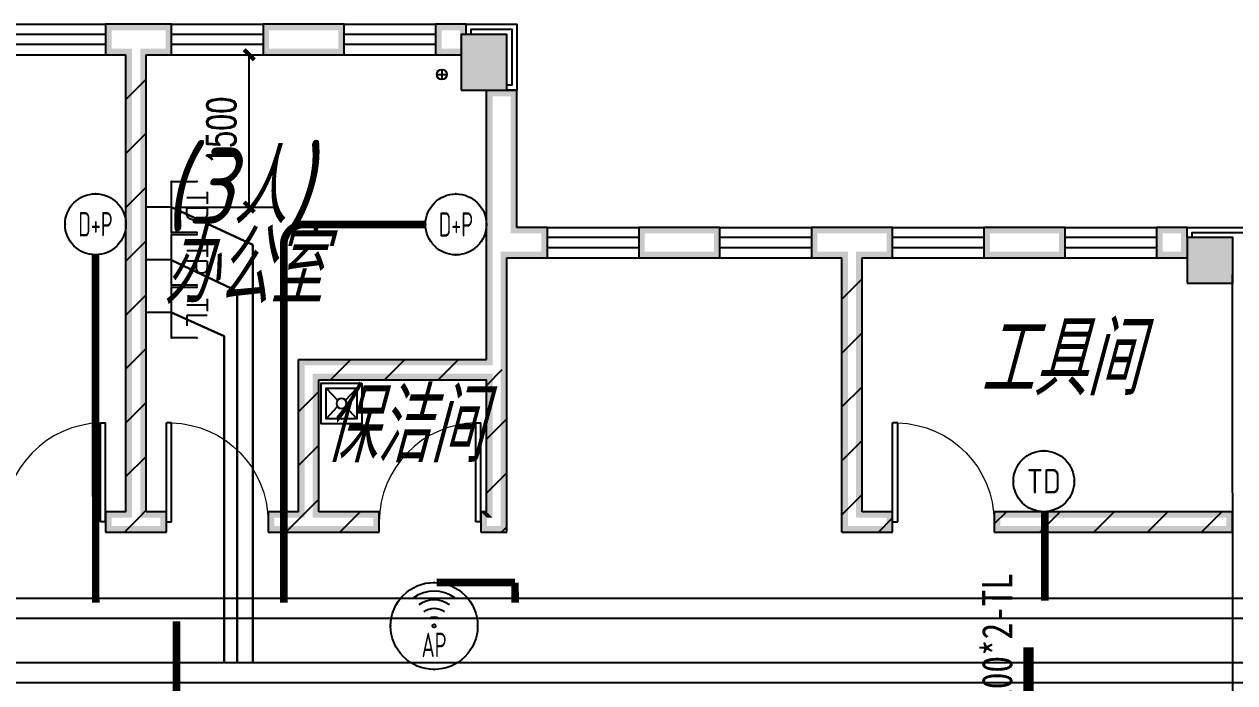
# Model space of a CAD drawing. Extents: x 1241380 to 1952554, y 1012187 to 1766051.
# Drawn here: x 1614563 to 1626485, y 1112829 to 1119313 of the extents above; entities that cross this region are included whole.
import ezdxf
from ezdxf.enums import TextEntityAlignment as Align

# ---------------------------------------------------------------- set-up
doc = ezdxf.new("R2010")
doc.units = 0
for name, color, linetype in [('1-建筑底图', 8, 'Continuous'), ('CABLETRAY_PDS', 4, 'Continuous'), ('EQUIP-通讯', 3, 'Continuous'), ('PUB_HATCH', 8, 'Continuous'), ('TEL_DIM', 3, 'Continuous'), ('WIRE-综合布线', 5, 'Continuous'), ('光纤点位', 3, 'Continuous'), ('内网桥架', 1, 'Continuous'), ('抗震支吊架', 2, 'Continuous'), ('排水', 153, 'Continuous'), ('红机电话', 3, 'Continuous'), ('蓝机电话', 3, 'Continuous')]:
    doc.layers.add(name, color=color, linetype=linetype)
doc.layers.add('内网线路', color=1, linetype='Continuous', lineweight=30)
doc.styles.add('_TEL_ATTDEF', font='GBENOR', dxfattribs={"width": 0.8, "height": 3, "bigfont": 'GBCBIG'})
doc.styles.add('_TEL_DIM', font='SIMPLEX', dxfattribs={"width": 0.8, "height": 3.5, "bigfont": 'HZTXT'})
doc.styles.add('A_DIM_T3', font='SIMPLEX', dxfattribs={"width": 0.7, "bigfont": 'HZ'})
doc.styles.add('kzcad', font='', dxfattribs={"width": 0.8})
doc.styles.get("Standard").update_dxf_attribs({"font": 'gbeitc.shx', "bigfont": 'gbcbig.shx'})
doc.styles.get('kzcad').set_extended_font_data('SimSun')
doc.linetypes.add('JIEDI', pattern='A,1.25,-0.25,0.25,-0.25,0.625,["/",Standard,S=0.6,R=0,X=0,Y=-0.3],0.625,-0.25,0.25,-0.25', length=4)
doc.dimstyles.new('_TCH_ARCH&&100', dxfattribs={"dimtxt": 280, "dimasz": 100, "dimexe": 250, "dimexo": 300, "dimgap": 135, "dimtad": 1, "dimdec": 0, "dimzin": 0, "dimdsep": 46, "dimtxsty": 'A_DIM_T3', "dimblk": 'ARCHTICK', "dimcen": 0.09, "dimclrt": 7, "dimazin": 2, "dimtfac": 1, "dimtdec": 0, "dimtix": 1, "dimtmove": 2, "dimatfit": 3, "dimfxl": 100, "dimtolj": 1, "dimtzin": 0, "dimarcsym": 0})
pattern_1 = [(45, (933820.03, 485085.73), (-265.16515, 265.16515), [])]

# ---------------------------------------------------------------- blocks, each defined once
blk = doc.blocks.new('ng')
at = {"layer": '排水'}
for p, q in [((346041, 781408), (346041, 781308)), ((345991, 781358), (346091, 781358))]:
    blk.add_line(p, q, dxfattribs=at)
blk.add_circle((346041, 781358), 50, dxfattribs=at)
blk = doc.blocks.new('雨水管')
at = {"layer": '排水'}
blk.add_blockref('ng', (628577, -46811), dxfattribs=at)
blk = doc.blocks.new('$lvtry$00000191')
for p, q in [((-150, -150), (-39, -269)), ((39, -269), (150, -150)), ((-150, -450), (-39, -331)), ((39, -331), (150, -450))]:
    blk.add_line(p, q)
for points in [[(200, -500), (200, -100), (-200, -100), (-200, -500)], [(150, -450), (150, -150), (-150, -150), (-150, -450)]]:
    blk.add_lwpolyline(points, close=True)
blk.add_circle((0, -300), 50)
blk.add_point((0, -150))
blk = doc.blocks.new('$DorLib2D$00000001')
at = {"color": 0}
for p, q in [((0.45, 0.975), (0.5, 0.975)), ((0.45, 0), (0.45, 0.975)), ((0.5, 0), (0.5, 0.975)), ((0.5, 0), (0.45, 0))]:
    blk.add_line(p, q, dxfattribs=at)
at = {"color": 0, "lineweight": 13}
blk.add_arc((0.475, 0), 0.975, 91.4693, 180, dxfattribs=at)
blk = doc.blocks.new('$WINLIB2D$00000001')
at = {"color": 0}
for points in [[(-0.5, 0.5), (-0.5, -0.5)], [(-0.5, 0.5), (0.5, 0.5)], [(0.5, -0.5), (0.5, 0.5)], [(0.5, 0.167), (-0.5, 0.167)], [(0.5, -0.167), (-0.5, -0.167)], [(-0.5, -0.5), (0.5, -0.5)]]:
    blk.add_lwpolyline(points, dxfattribs=at)
blk = doc.blocks.new('_FZH')
blk.add_lwpolyline([(-0.5, -0.5), (0.5, -0.5), (0.5, 0.5), (-0.5, 0.5)], close=True)
at = {"layer": 'PUB_HATCH'}
blk.add_solid([(-0.5, -0.5), (0.5, -0.5), (-0.5, 0.5), (0.5, 0.5)], dxfattribs=at)
blk = doc.blocks.new('1-二层建筑底图')
at = {"layer": '1-建筑底图'}
for points in [[(1615665, 1164521), (1615365, 1164521), (1615425, 1164461), (1615665, 1164461)], [(1615365, 1164521), (1615365, 1164221), (1615425, 1164281), (1615425, 1164461)], [(1616015, 1164521), (1615665, 1164521), (1615665, 1164461), (1615955, 1164461)], [(1616015, 1164221), (1616015, 1164521), (1615955, 1164461), (1615955, 1164281)], [(1617715, 1164521), (1616915, 1164521), (1616975, 1164461), (1617655, 1164461)], [(1616915, 1164521), (1616915, 1164221), (1616975, 1164281), (1616975, 1164461)], [(1617715, 1164221), (1617715, 1164521), (1617655, 1164461), (1617655, 1164281)], [(1618915, 1164521), (1618615, 1164521), (1618675, 1164461), (1618855, 1164461)], [(1618615, 1164521), (1618615, 1164221), (1618675, 1164281), (1618675, 1164461)], [(1618865, 1164271), (1618865, 1164421), (1618915, 1164421), (1618915, 1164521), (1618855, 1164461), (1618855, 1164281)], [(1619315, 1164421), (1618865, 1164421), (1618925, 1164361), (1619255, 1164361)], [(1618865, 1164421), (1618865, 1163871), (1618925, 1163931), (1618925, 1164361)], [(1619315, 1163871), (1619315, 1164421), (1619255, 1164361), (1619255, 1163931)], [(1615365, 1164221), (1615565, 1164221), (1615625, 1164281), (1615425, 1164281)], [(1615565, 1159721), (1615565, 1164221), (1615625, 1164281), (1615625, 1159661)], [(1615765, 1164221), (1616015, 1164221), (1615955, 1164281), (1615705, 1164281)], [(1615765, 1159721), (1615765, 1164221), (1615705, 1164281), (1615705, 1159661)], [(1616915, 1164221), (1617715, 1164221), (1617655, 1164281), (1616975, 1164281)], [(1618865, 1164221), (1618865, 1164271), (1618855, 1164281), (1618675, 1164281), (1618615, 1164221)], [(1618865, 1163871), (1619315, 1163871), (1619255, 1163931), (1618925, 1163931)], [(1619115, 1162421), (1619175, 1162421), (1619175, 1163871), (1619115, 1163871)], [(1619115, 1163871), (1619115, 1163811), (1619415, 1163811), (1619415, 1163871)], [(1619415, 1162521), (1619415, 1163871), (1619355, 1163871), (1619355, 1162461)], [(1619715, 1162521), (1619415, 1162521), (1619355, 1162461), (1619655, 1162461)], [(1619715, 1162221), (1619715, 1162521), (1619655, 1162461), (1619655, 1162281)], [(1621415, 1162521), (1620615, 1162521), (1620675, 1162461), (1621355, 1162461)], [(1620615, 1162521), (1620615, 1162221), (1620675, 1162281), (1620675, 1162461)], [(1621415, 1162221), (1621415, 1162521), (1621355, 1162461), (1621355, 1162281)], [(1622715, 1162521), (1622315, 1162521), (1622375, 1162461), (1622715, 1162461)], [(1622315, 1162521), (1622315, 1162221), (1622375, 1162281), (1622375, 1162461)], [(1623115, 1162521), (1622715, 1162521), (1622715, 1162461), (1623055, 1162461)], [(1623115, 1162221), (1623115, 1162521), (1623055, 1162461), (1623055, 1162281)], [(1624815, 1162521), (1624015, 1162521), (1624075, 1162461), (1624755, 1162461)], [(1624015, 1162521), (1624015, 1162221), (1624075, 1162281), (1624075, 1162461)], [(1624815, 1162221), (1624815, 1162521), (1624755, 1162461), (1624755, 1162281)], [(1626015, 1162521), (1625715, 1162521), (1625775, 1162461), (1625955, 1162461)], [(1625715, 1162521), (1625715, 1162221), (1625775, 1162281), (1625775, 1162461)], [(1626015, 1162221), (1626015, 1162521), (1625955, 1162461), (1625955, 1162281)], [(1619115, 1161221), (1619115, 1162421), (1619175, 1162421), (1619175, 1161161)], [(1626465, 1162421), (1626015, 1162421), (1626075, 1162361), (1626405, 1162361)], [(1626015, 1162421), (1626015, 1161971), (1626075, 1162031), (1626075, 1162361)], [(1626465, 1161971), (1626465, 1162421), (1626405, 1162361), (1626405, 1162031)], [(1619315, 1162221), (1619715, 1162221), (1619655, 1162281), (1619255, 1162281)], [(1619315, 1161121), (1619315, 1162221), (1619255, 1162281), (1619255, 1161121)], [(1620615, 1162221), (1621415, 1162221), (1621355, 1162281), (1620675, 1162281)], [(1622315, 1162221), (1622615, 1162221), (1622675, 1162281), (1622375, 1162281)], [(1622615, 1159521), (1622615, 1162221), (1622675, 1162281), (1622675, 1159581)], [(1622815, 1162221), (1623115, 1162221), (1623055, 1162281), (1622755, 1162281)], [(1622815, 1159721), (1622815, 1162221), (1622755, 1162281), (1622755, 1159661)], [(1624015, 1162221), (1624815, 1162221), (1624755, 1162281), (1624075, 1162281)], [(1625715, 1162221), (1626015, 1162221), (1625955, 1162281), (1625775, 1162281)], [(1626015, 1161971), (1626465, 1161971), (1626405, 1162031), (1626075, 1162031)], [(1617265, 1161221), (1619115, 1161221), (1619175, 1161161), (1617325, 1161161)], [(1617265, 1159721), (1617265, 1161221), (1617325, 1161161), (1617325, 1159661)], [(1617465, 1161021), (1619115, 1161021), (1619175, 1161081), (1617405, 1161081)], [(1617465, 1159721), (1617465, 1161021), (1617405, 1161081), (1617405, 1159661)], [(1619115, 1159721), (1619115, 1161021), (1619175, 1161081), (1619175, 1159661)], [(1619315, 1159521), (1619315, 1161121), (1619255, 1161121), (1619255, 1159581)], [(1615565, 1159721), (1615365, 1159721), (1615425, 1159661), (1615625, 1159661)], [(1615365, 1159721), (1615365, 1159521), (1615425, 1159581), (1615425, 1159661)], [(1615965, 1159721), (1615765, 1159721), (1615705, 1159661), (1615905, 1159661)], [(1615965, 1159521), (1615965, 1159721), (1615905, 1159661), (1615905, 1159581)], [(1617265, 1159721), (1616965, 1159721), (1617025, 1159661), (1617325, 1159661)], [(1616965, 1159721), (1616965, 1159521), (1617025, 1159581), (1617025, 1159661)], [(1618060, 1159721), (1617465, 1159721), (1617405, 1159661), (1618000, 1159661)], [(1618060, 1159521), (1618060, 1159721), (1618000, 1159661), (1618000, 1159581)], [(1619115, 1159721), (1619060, 1159721), (1619120, 1159661), (1619175, 1159661)], [(1619060, 1159721), (1619060, 1159521), (1619120, 1159581), (1619120, 1159661)], [(1623115, 1159721), (1622815, 1159721), (1622755, 1159661), (1623055, 1159661)], [(1623115, 1159521), (1623115, 1159721), (1623055, 1159661), (1623055, 1159581)], [(1626463, 1159721), (1624115, 1159721), (1624175, 1159661), (1626403, 1159661)], [(1624115, 1159721), (1624115, 1159521), (1624175, 1159581), (1624175, 1159661)], [(1626463, 1159521), (1626463, 1159721), (1626403, 1159661), (1626403, 1159581)], [(1615365, 1159521), (1615665, 1159521), (1615665, 1159581), (1615425, 1159581)], [(1615665, 1159521), (1615965, 1159521), (1615905, 1159581), (1615665, 1159581)], [(1616965, 1159521), (1617365, 1159521), (1617365, 1159581), (1617025, 1159581)], [(1617365, 1159521), (1618060, 1159521), (1618000, 1159581), (1617365, 1159581)], [(1619060, 1159521), (1619315, 1159521), (1619255, 1159581), (1619120, 1159581)], [(1622615, 1159521), (1623115, 1159521), (1623055, 1159581), (1622675, 1159581)], [(1624115, 1159521), (1626463, 1159521), (1626403, 1159581), (1624175, 1159581)]]:
    blk.add_hatch(color=256, dxfattribs=at).paths.add_polyline_path(points)
h = blk.add_hatch(dxfattribs=at)
h.set_pattern_fill('普通砖', color=256, scale=150, style=0)
h.set_pattern_definition(pattern_1)
h.paths.add_polyline_path([(1615665, 1159654), (1615705, 1159661), (1615765, 1159721), (1615765, 1164221), (1615665, 1164321), (1615565, 1164221), (1615565, 1159721), (1615625, 1159661)])
h = blk.add_hatch(dxfattribs=at)
h.set_pattern_fill('普通砖', color=256, scale=150, style=0)
h.set_pattern_definition(pattern_1)
h.paths.add_polyline_path([(1622615, 1159521), (1622815, 1159721), (1622815, 1162221), (1622715, 1162321), (1622615, 1162221)])
h = blk.add_hatch(dxfattribs=at)
h.set_pattern_fill('普通砖', color=256, scale=150, style=0)
h.set_pattern_definition(pattern_1)
h.paths.add_polyline_path([(1617265, 1161221), (1617465, 1161021), (1619115, 1161021), (1619175, 1161081), (1619182, 1161121), (1619175, 1161161), (1619115, 1161221)])
h = blk.add_hatch(dxfattribs=at)
h.set_pattern_fill('普通砖', color=256, scale=150, style=0)
h.set_pattern_definition(pattern_1)
h.paths.add_polyline_path([(1617365, 1159654), (1617405, 1159661), (1617465, 1159721), (1617465, 1161021), (1617265, 1161221), (1617265, 1159721), (1617325, 1159661)])
h = blk.add_hatch(dxfattribs=at)
h.set_pattern_fill('普通砖', color=256, scale=150, style=0)
h.set_pattern_definition(pattern_1)
h.paths.add_polyline_path([(1619115, 1159721), (1619315, 1159521), (1619315, 1161121), (1619182, 1161121), (1619175, 1161081), (1619115, 1161021)])
h = blk.add_hatch(dxfattribs=at)
h.set_pattern_fill('普通砖', color=256, scale=150, style=0)
h.set_pattern_definition(pattern_1)
h.paths.add_polyline_path([(1615625, 1159661), (1615565, 1159721), (1615365, 1159721), (1615365, 1159521), (1615665, 1159521), (1615665, 1159654)])
h = blk.add_hatch(dxfattribs=at)
h.set_pattern_fill('普通砖', color=256, scale=150, style=0)
h.set_pattern_definition(pattern_1)
h.paths.add_polyline_path([(1615665, 1159654), (1615665, 1159521), (1615965, 1159521), (1615965, 1159721), (1615765, 1159721), (1615705, 1159661)])
h = blk.add_hatch(dxfattribs=at)
h.set_pattern_fill('普通砖', color=256, scale=150, style=0)
h.set_pattern_definition(pattern_1)
h.paths.add_polyline_path([(1617325, 1159661), (1617265, 1159721), (1616965, 1159721), (1616965, 1159521), (1617365, 1159521), (1617365, 1159654)])
h = blk.add_hatch(dxfattribs=at)
h.set_pattern_fill('普通砖', color=256, scale=150, style=0)
h.set_pattern_definition(pattern_1)
h.paths.add_polyline_path([(1617365, 1159654), (1617365, 1159521), (1618060, 1159521), (1618060, 1159721), (1617465, 1159721), (1617405, 1159661)])
h = blk.add_hatch(dxfattribs=at)
h.set_pattern_fill('普通砖', color=256, scale=150, style=0)
h.set_pattern_definition(pattern_1)
h.paths.add_polyline_path([(1619315, 1159521), (1619115, 1159721), (1619060, 1159721), (1619060, 1159521)])
h = blk.add_hatch(dxfattribs=at)
h.set_pattern_fill('普通砖', color=256, scale=150, style=0)
h.set_pattern_definition(pattern_1)
h.paths.add_polyline_path([(1622815, 1159721), (1622615, 1159521), (1623115, 1159521), (1623115, 1159721)])
h = blk.add_hatch(dxfattribs=at)
h.set_pattern_fill('普通砖', color=256, scale=150, style=0)
h.set_pattern_definition(pattern_1)
h.paths.add_polyline_path([(1626463, 1159721), (1624115, 1159721), (1624115, 1159521), (1626463, 1159521)])
for p, q in [((1615665, 1164521), (1615365, 1164521)), ((1615365, 1164521), (1615365, 1164221)), ((1616015, 1164521), (1615665, 1164521)), ((1616015, 1164221), (1616015, 1164521)), ((1617715, 1164521), (1616915, 1164521)), ((1616915, 1164521), (1616915, 1164221)), ((1617715, 1164221), (1617715, 1164521)), ((1618915, 1164521), (1618615, 1164521)), ((1618615, 1164521), (1618615, 1164221)), ((1618915, 1164421), (1618915, 1164521)), ((1615365, 1164221), (1615565, 1164221)), ((1615565, 1159721), (1615565, 1164221)), ((1615765, 1164221), (1616015, 1164221)), ((1615765, 1159721), (1615765, 1164221)), ((1616915, 1164221), (1617715, 1164221)), ((1618615, 1164221), (1618865, 1164221)), ((1619115, 1162421), (1619115, 1163871)), ((1619315, 1163871), (1619415, 1163871)), ((1619415, 1162521), (1619415, 1163871)), ((1619715, 1162521), (1619415, 1162521)), ((1619715, 1162221), (1619715, 1162521)), ((1621415, 1162521), (1620615, 1162521)), ((1620615, 1162521), (1620615, 1162221)), ((1621415, 1162221), (1621415, 1162521)), ((1622715, 1162521), (1622315, 1162521)), ((1622315, 1162521), (1622315, 1162221)), ((1623115, 1162521), (1622715, 1162521)), ((1623115, 1162221), (1623115, 1162521)), ((1624815, 1162521), (1624015, 1162521)), ((1624015, 1162521), (1624015, 1162221)), ((1624815, 1162221), (1624815, 1162521)), ((1626015, 1162521), (1625715, 1162521)), ((1625715, 1162521), (1625715, 1162221)), ((1626015, 1162421), (1626015, 1162521)), ((1619115, 1161221), (1619115, 1162421)), ((1619315, 1162221), (1619715, 1162221)), ((1619315, 1161121), (1619315, 1162221)), ((1620615, 1162221), (1621415, 1162221)), ((1622315, 1162221), (1622615, 1162221)), ((1622615, 1159521), (1622615, 1162221)), ((1622815, 1162221), (1623115, 1162221)), ((1622815, 1159721), (1622815, 1162221)), ((1624015, 1162221), (1624815, 1162221)), ((1625715, 1162221), (1626015, 1162221)), ((1626465, 1157521), (1626463, 1162056)), ((1617265, 1161221), (1619115, 1161221)), ((1617265, 1159721), (1617265, 1161221)), ((1619315, 1159521), (1619315, 1161121)), ((1617465, 1161021), (1619115, 1161021)), ((1617465, 1159721), (1617465, 1161021)), ((1619115, 1159721), (1619115, 1161021)), ((1615565, 1159721), (1615365, 1159721)), ((1615365, 1159721), (1615365, 1159521)), ((1615965, 1159721), (1615765, 1159721)), ((1615965, 1159521), (1615965, 1159721)), ((1617265, 1159721), (1616965, 1159721)), ((1616965, 1159721), (1616965, 1159521)), ((1618060, 1159721), (1617465, 1159721)), ((1618060, 1159521), (1618060, 1159721)), ((1619115, 1159721), (1619060, 1159721)), ((1619060, 1159721), (1619060, 1159521)), ((1623115, 1159721), (1622815, 1159721)), ((1623115, 1159521), (1623115, 1159721)), ((1626463, 1159721), (1624115, 1159721)), ((1624115, 1159721), (1624115, 1159521)), ((1626463, 1159521), (1626463, 1159721)), ((1615365, 1159521), (1615665, 1159521)), ((1615665, 1159521), (1615965, 1159521)), ((1616965, 1159521), (1617365, 1159521)), ((1617365, 1159521), (1618060, 1159521)), ((1619060, 1159521), (1619315, 1159521)), ((1622615, 1159521), (1623115, 1159521)), ((1624115, 1159521), (1626463, 1159521))]:
    blk.add_line(p, q, dxfattribs=at)
for points in [[(1618915, 1164421), (1618915, 1164521), (1619415, 1164521), (1619415, 1163871), (1619315, 1163871)], [(1618965, 1164421), (1618965, 1164471), (1619365, 1164471), (1619365, 1163921), (1619315, 1163921)], [(1626015, 1162421), (1626015, 1162521), (1627015, 1162521), (1627015, 1162421)], [(1626065, 1162421), (1626065, 1162471), (1626965, 1162471), (1626965, 1162421)]]:
    blk.add_lwpolyline(points, dxfattribs=at)
for name, p, xscale, yscale, zscale, rotation in [('$WINLIB2D$00000001', (1614915, 1164371), 900, -300, 900, 359.9999999995904), ('$WINLIB2D$00000001', (1616465, 1164371), 900, -300, 900, 359.9999999999118), ('$WINLIB2D$00000001', (1618165, 1164371), 900, -300, 900, 359.9999999999118), ('_FZH', (1619090, 1164146), 449.9999995146645, 550.0000001053559, 550.0000001053559, 359.9999999772178), ('_FZH', (1626240, 1162196), 449.9999995146645, 449.9999995146645, 449.9999995146645, 359.9999999772178)]:
    blk.add_blockref(name, p, dxfattribs=dict(at, xscale=xscale, yscale=yscale, zscale=zscale, rotation=rotation))
blk.add_blockref('雨水管', (644057, 429479), dxfattribs=at)
for name, p, xscale, yscale, zscale in [('$WINLIB2D$00000001', (1620165, 1162371), 900, -300, 900), ('$WINLIB2D$00000001', (1621865, 1162371), 900, -300, 900), ('$WINLIB2D$00000001', (1623565, 1162371), 900, -300, 900), ('$WINLIB2D$00000001', (1625265, 1162371), 900, -300, 900), ('$DorLib2D$00000001', (1614865, 1159621), 1000, 1000, 1000), ('$DorLib2D$00000001', (1616465, 1159621), -1000, 1000, -1000), ('$DorLib2D$00000001', (1618560, 1159621), 1000, 1000, 1000), ('$DorLib2D$00000001', (1623615, 1159621), -1000, 1000, -1000)]:
    blk.add_blockref(name, p, dxfattribs=dict(at, xscale=xscale, yscale=yscale, zscale=zscale))
at = {"layer": '1-建筑底图', "yscale": -1}
blk.add_blockref('$lvtry$00000191', (1617688, 1160487), dxfattribs=at)
at = {"layer": '1-建筑底图'}
for s, height, p in [('(3', 750, (1615928, 1162555)), ('人', 723, (1616616, 1162555)), (')', 750, (1617142, 1162555)), ('办公室', 723.4, (1615932, 1161769)), ('工具间', 723.4, (1623972, 1160867)), ('保洁间', 723.4, (1617506, 1160207)), ('保洁间', 723.4, (1617506, 1160207))]:
    blk.add_text(s, height=height, dxfattribs=at).set_placement(p)
blk = doc.blocks.new('$equip_U$00000080(win7-PC-wzy)')
blk.add_circle((0, 0.5), 0.5)
for p in [(0, 0.999), (-0.5, 0.5), (0.5, 0.5)]:
    blk.add_point(p)
at = {"color": 7, "style": '_TEL_DIM', "width": 0.7}
blk.add_attdef('$TEXT$', text='', height=0.4, dxfattribs=at).set_placement((0, 0.5), align=Align.MIDDLE_CENTER)
at = {"color": 7, "style": '_TEL_DIM', "flags": 1}
for tag in ['A', 'REMARK']:
    blk.add_attdef(tag, text='', height=0.00002, dxfattribs=at).set_placement((0, 0), align=Align.MIDDLE_CENTER)
blk = doc.blocks.new('$equip_U$00000091(win7-PC-wzy)')
for radius in [0.714, 0.0272]:
    blk.add_circle((0, 0), radius)
for radius in [0.571, 0.428, 0.285, 0.143]:
    blk.add_arc((0, 0), radius, 53.7049, 126.2951)
for p in [(0, 0.714), (-0.714, 0), (0.714, 0), (0, -0.714)]:
    blk.add_point(p)
at = {"color": 7, "style": '_TEL_DIM', "flags": 1}
for tag in ['A', 'REMARK']:
    blk.add_attdef(tag, text='', height=0.00002, dxfattribs=at).set_placement((0, 0), align=Align.MIDDLE_CENTER)
at = {"color": 7, "style": '_TEL_DIM', "width": 0.7}
blk.add_attdef('$TEXT$', text='', height=0.4, dxfattribs=at).set_placement((0, -0.31), align=Align.MIDDLE_CENTER)
blk = doc.blocks.new('$equip_U$00000076(win7-PC-wzy)')
blk.add_circle((0, 0.5), 0.5)
for p in [(0, 0.999), (-0.5, 0.5), (0.5, 0.5)]:
    blk.add_point(p)
at = {"color": 7, "style": '_TEL_DIM'}
blk.add_attdef('$TEXT$', text='', height=0.4, dxfattribs=at).set_placement((0, 0.5), align=Align.MIDDLE_CENTER)
at = {"color": 7, "style": '_TEL_DIM', "flags": 1}
for tag in ['A', 'REMARK']:
    blk.add_attdef(tag, text='', height=0.00002, dxfattribs=at).set_placement((0, 0), align=Align.MIDDLE_CENTER)
blk = doc.blocks.new('$equip$00001867')
for p, q in [((-0.5, 0.499), (-0.5, 0.999)), ((0.5, 0.999), (0.5, 0.499)), ((0.5, 0.499), (-0.5, 0.499)), ((0, 0.5), (0, 0))]:
    blk.add_line(p, q)
for p in [(-0.5, 0.999), (0.5, 0.999), (-0.5, 0.499), (0.5, 0.499), (0, 0)]:
    blk.add_point(p)
at = {"color": 7, "style": '_TEL_DIM'}
blk.add_attdef('$TEXT$', text='', height=0.4, dxfattribs=at).set_placement((0, 0.999), align=Align.MIDDLE_CENTER)
at = {"color": 7, "style": '_TEL_DIM', "flags": 1}
blk.add_attdef('A', text='', height=0.00002, dxfattribs=at).set_placement((0, 0), align=Align.MIDDLE_CENTER)
blk = doc.blocks.new('$equip$00002670')
for p, q in [((-0.5, 0.499), (-0.5, 0.999)), ((0.5, 0.999), (0.5, 0.499)), ((0.5, 0.499), (-0.5, 0.499)), ((0, 0.5), (0, 0))]:
    blk.add_line(p, q)
for p in [(-0.5, 0.999), (0.5, 0.999), (-0.5, 0.499), (0.5, 0.499), (0, 0)]:
    blk.add_point(p)
at = {"color": 7, "style": '_TEL_DIM'}
blk.add_attdef('$TEXT$', text='', height=0.4, dxfattribs=at).set_placement((0, 0.999), align=Align.MIDDLE_CENTER)
at = {"color": 7, "style": '_TEL_DIM', "flags": 1}
blk.add_attdef('A', text='', height=0.000025, dxfattribs=at).set_placement((0, 0), align=Align.MIDDLE_CENTER)
blk = doc.blocks.new('_ArchTick')
at = {"color": 0, "linetype": 'ByBlock', "const_width": 0.4}
blk.add_lwpolyline([(-0.5, -0.5), (0.5, 0.5)], dxfattribs=at)
blk = doc.blocks.new('*D417')
at = {"layer": 'Defpoints', "color": 0}
for p in [(1615765, 1119013), (1616779, 1119013), (1615765, 1117513)]:
    blk.add_point(p, dxfattribs=at)
at = {"layer": 'TEL_DIM', "color": 0, "lineweight": -2, "transparency": 16777216}
for p, q in [((1616065, 1119013), (1617029, 1119013)), ((1616779, 1117513), (1616779, 1119013)), ((1616065, 1117513), (1617029, 1117513))]:
    blk.add_line(p, q, dxfattribs=at)
at = {"layer": 'TEL_DIM', "color": 0, "lineweight": -2, "transparency": 16777216, "xscale": 100, "yscale": 100, "zscale": 100}
for p, rotation in [((1616779, 1119013), 90), ((1616779, 1117513), 270)]:
    blk.add_blockref('_ArchTick', p, dxfattribs=dict(at, rotation=rotation))
at = {"layer": 'TEL_DIM', "color": 7, "transparency": 16777216, "insert": (1616504, 1118263), "char_height": 280, "attachment_point": 5, "rotation": 90, "style": 'A_DIM_T3'}
blk.add_mtext('\\A1;1500', dxfattribs=at)

msp = doc.modelspace()

# ---------------------------------------------------------------- linework, layer by layer
at = {"layer": 'CABLETRAY_PDS'}
for p, q in [((1571835, 1113663.3), (1627405, 1113663.3)), ((1627405, 1113463.3), (1571835, 1113463.3))]:
    msp.add_line(p, q, dxfattribs=at)
at = {"layer": 'WIRE-综合布线', "const_width": 75}
msp.add_lwpolyline([(1617120.3, 1113617.3), (1617118.5, 1117141.9, -0.4143589), (1617318.5, 1117342), (1618515.5, 1117342)], format="xyb", dxfattribs=at)
at = {"layer": 'WIRE-综合布线', "linetype": 'Continuous', "const_width": 75}
for points in [[(1615267, 1113616.9), (1615265.3, 1117043.6)], [(1624614.7, 1113638.7), (1624614.3, 1114513.4)], [(1618623.5, 1113815.9), (1619396.6, 1113815.9)], [(1619396.7, 1113618.2), (1619396.6, 1113815.9)], [(1616062.6, 1113434.4), (1616064.7, 1109281.7)]]:
    msp.add_lwpolyline(points, dxfattribs=at)
at = {"layer": '内网桥架'}
for p, q in [((1584048.7, 1113028.7), (1635420.8, 1113028.7)), ((1635420.8, 1112828.7), (1584048.7, 1112828.7))]:
    msp.add_line(p, q, dxfattribs=at)
at = {"layer": '内网线路'}
for points in [[(1616014, 1117513.3), (1616814.3, 1117139.5), (1616814.3, 1113028.7)], [(1616014.2, 1116989.6), (1616661.5, 1116686), (1616661.5, 1113028.7)], [(1616014.5, 1116475), (1616530.6, 1116243), (1616532.1, 1113026.5)]]:
    msp.add_lwpolyline(points, dxfattribs=at)
at = {"layer": '抗震支吊架', "color": 2, "const_width": 100}
msp.add_lwpolyline([(1624452.8, 1112678.7), (1624452.8, 1113178.7)], dxfattribs=at)

# ---------------------------------------------------------------- block references
at = {"layer": '1-建筑底图', "linetype": 'JIEDI'}
msp.add_blockref('1-二层建筑底图', (0, -45207.9), dxfattribs=at)
at = {"layer": 'EQUIP-通讯', "linetype": 'JIEDI'}
ref = msp.add_blockref('$equip_U$00000080(win7-PC-wzy)', (1615565, 1117343.3), dxfattribs=dict(at, xscale=600, yscale=600, zscale=600, rotation=90))
ref.add_attrib('$TEXT$', 'D+P', dxfattribs={"layer": '0', "color": 7, "height": 240, "style": '_TEL_ATTDEF', "width": 0.7}).set_placement((1615265.3, 1117343.3), align=Align.MIDDLE_CENTER)
ref = msp.add_blockref('$equip_U$00000080(win7-PC-wzy)', (1619114.9, 1117342), dxfattribs=dict(at, xscale=600, yscale=600, zscale=600, rotation=90))
ref.add_attrib('$TEXT$', 'D+P', dxfattribs={"layer": '0', "color": 7, "height": 240, "style": '_TEL_ATTDEF', "width": 0.7}).set_placement((1618815.2, 1117342), align=Align.MIDDLE_CENTER)
ref = msp.add_blockref('$equip_U$00000076(win7-PC-wzy)', (1624604.1, 1114513.3), dxfattribs=dict(at, xscale=600, yscale=600, zscale=600))
ref.add_attrib('$TEXT$', 'TD', dxfattribs={"layer": '0', "color": 7, "height": 240, "style": '_TEL_ATTDEF'}).set_placement((1624604.1, 1114813), align=Align.MIDDLE_CENTER)
ref = msp.add_blockref('$equip_U$00000091(win7-PC-wzy)', (1618600, 1113388.3), dxfattribs=dict(at, xscale=600, yscale=600, zscale=600))
ref.add_attrib('$TEXT$', 'AP', dxfattribs={"layer": '0', "color": 7, "height": 240, "style": '_TEL_ATTDEF', "width": 0.7}).set_placement((1618600, 1113202), align=Align.MIDDLE_CENTER)
at = {"layer": '光纤点位', "xscale": 500, "yscale": 500, "zscale": 500, "rotation": 270}
msp.add_blockref('$equip$00002670', (1615765, 1117513.3), dxfattribs=at).add_auto_attribs({'$TEXT$': 'TD'})
at = {"layer": '红机电话', "xscale": 500, "yscale": 500, "zscale": 500, "rotation": 270}
msp.add_blockref('$equip$00001867', (1615765, 1116993.3), dxfattribs=at).add_auto_attribs({'$TEXT$': 'TP'})
at = {"layer": '蓝机电话', "xscale": 500, "yscale": 500, "zscale": 500, "rotation": 270}
msp.add_blockref('$equip$00001867', (1615765, 1116475), dxfattribs=at).add_auto_attribs({'$TEXT$': 'TL'})

# ---------------------------------------------------------------- texts
at = {"layer": '抗震支吊架', "color": 2, "style": 'kzcad', "width": 0.8}
msp.add_text('KZQ-200*2-TL', height=300, rotation=89.88539, dxfattribs=at).set_placement((1624292.8, 1112928.7), align=Align.CENTER)

# ---------------------------------------------------------------- dimensions: what is measured, and where the dimension line sits
at = {"layer": 'TEL_DIM'}
dim = msp.add_aligned_dim(p1=(1615765, 1117513.3), p2=(1615765, 1119013.3), distance=-1014, dimstyle='_TCH_ARCH&&100', dxfattribs=at)
dim.commit()
dim.dimension.update_dxf_attribs({"geometry": '*D417', "text_midpoint": (1616503.9, 1118263.3)})

doc.saveas('drawing.dxf')
